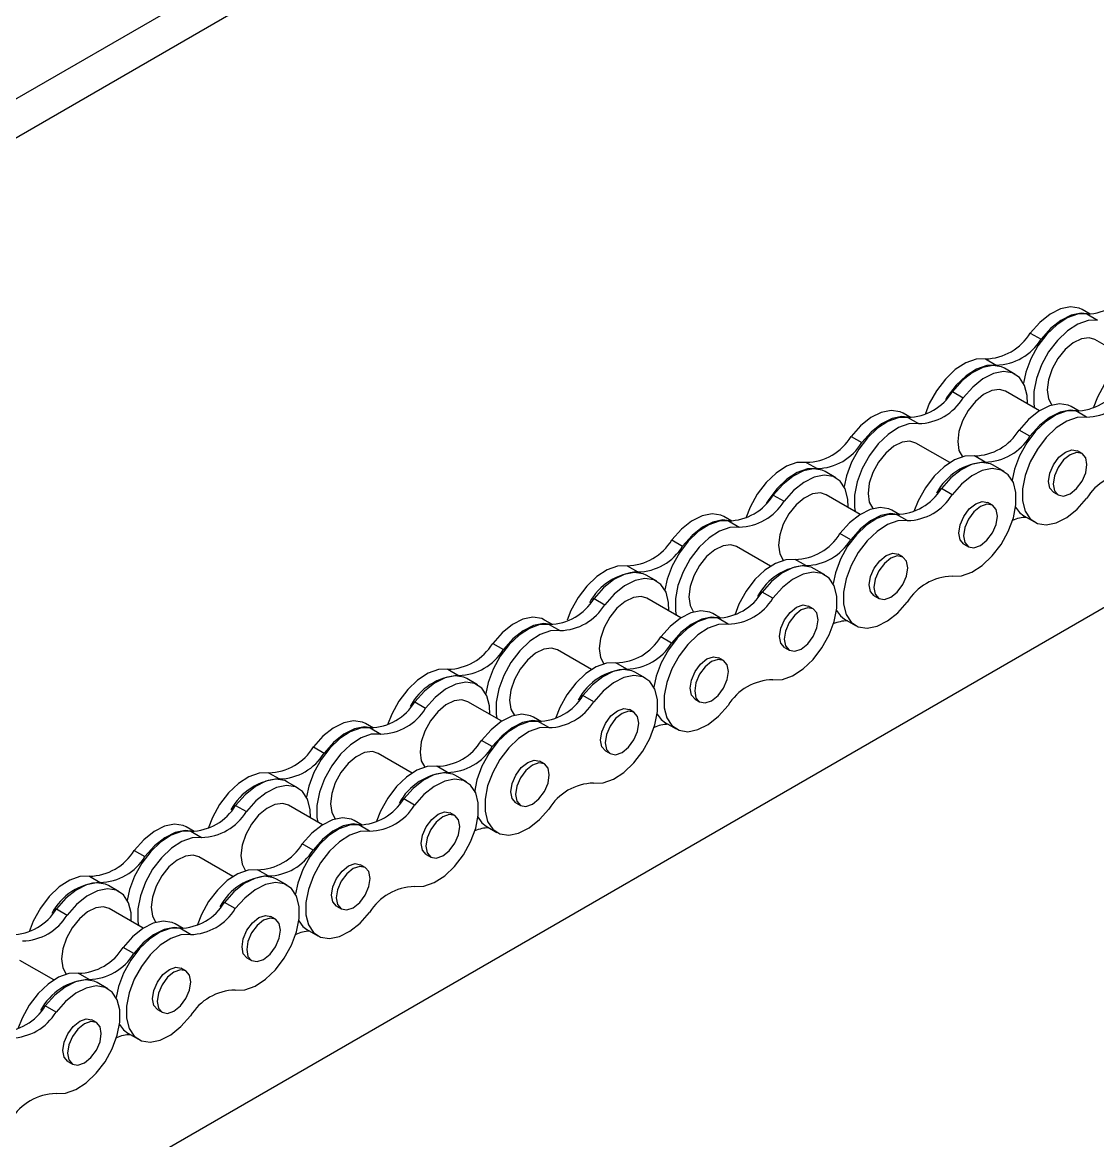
# Model space of a CAD drawing. Header units: metres. Extents: x 0 to 21025, y 0 to 14850.
# Drawn here: x 13546.5 to 13654.2, y 5556.1 to 5668.2 of the extents above; entities that cross this region are included whole.
import ezdxf

# ---------------------------------------------------------------- set-up
doc = ezdxf.new("R2010")
doc.units = ezdxf.units.M
doc.header["$LTSCALE"] = 25
doc.layers.add('SL4', color=4, linetype='Continuous')

msp = doc.modelspace()

# ---------------------------------------------------------------- linework, layer by layer
at = {"layer": 'SL4'}
for p, q in [((12991.626, 5340.606), (13928.525, 5881.466)), ((12991.626, 5336.717), (13928.525, 5877.577)), ((13090.289, 5283.649), (14027.187, 5824.509)), ((13653.488, 5638.95), (13652.688, 5639.412)), ((13653.156, 5638.978), (13654.231, 5638.358)), ((13647.484, 5637.069), (13648.558, 5636.448)), ((13657.372, 5634.445), (13653.965, 5636.412)), ((13642.993, 5634.477), (13644.068, 5633.856)), ((13645.965, 5632.925), (13644.89, 5633.545)), ((13639.686, 5631.202), (13640.76, 5630.582)), ((13648.392, 5629.261), (13644.985, 5631.227)), ((13635.527, 5628.582), (13634.728, 5629.044)), ((13652.372, 5629.226), (13651.573, 5629.688)), ((13653.115, 5628.634), (13652.04, 5629.254)), ((13635.195, 5628.61), (13636.27, 5627.99)), ((13629.523, 5626.701), (13630.598, 5626.08)), ((13647.443, 5626.724), (13646.368, 5627.345)), ((13639.412, 5624.076), (13636.005, 5626.043)), ((13642.952, 5624.132), (13641.878, 5624.753)), ((13652.665, 5624.991), (13652.199, 5625.26)), ((13625.033, 5624.108), (13626.108, 5623.488)), ((13644.849, 5623.201), (13643.775, 5623.821)), ((13628.005, 5622.556), (13626.93, 5623.177)), ((13639.645, 5620.857), (13638.57, 5621.478)), ((13649.801, 5621.105), (13650.267, 5620.836)), ((13621.725, 5620.834), (13622.8, 5620.213)), ((13630.432, 5618.892), (13627.025, 5620.859)), ((13643.685, 5619.807), (13643.219, 5620.076)), ((13634.412, 5618.858), (13633.612, 5619.319)), ((13635.154, 5618.265), (13634.08, 5618.886)), ((13646.835, 5618.751), (13647.91, 5618.131)), ((13617.567, 5618.214), (13616.767, 5618.675)), ((13617.235, 5618.242), (13618.31, 5617.621)), ((13629.482, 5616.356), (13628.407, 5616.976)), ((13611.563, 5616.332), (13612.637, 5615.712)), ((13621.451, 5613.708), (13618.044, 5615.675)), ((13640.821, 5615.921), (13641.287, 5615.652)), ((13624.992, 5613.764), (13623.917, 5614.384)), ((13634.705, 5614.623), (13634.239, 5614.891)), ((13607.072, 5613.74), (13608.147, 5613.12)), ((13626.889, 5612.832), (13625.814, 5613.453)), ((13610.044, 5612.188), (13608.969, 5612.809)), ((13621.684, 5610.489), (13620.609, 5611.11)), ((13603.765, 5610.465), (13604.839, 5609.845)), ((13612.471, 5608.524), (13609.064, 5610.491)), ((13631.841, 5610.737), (13632.306, 5610.468)), ((13616.451, 5608.489), (13615.652, 5608.951)), ((13625.724, 5609.438), (13625.259, 5609.707)), ((13599.606, 5607.845), (13598.807, 5608.307)), ((13599.274, 5607.873), (13600.349, 5607.253)), ((13617.194, 5607.897), (13616.119, 5608.517)), ((13628.875, 5608.383), (13629.95, 5607.762)), ((13611.522, 5605.987), (13610.447, 5606.608)), ((13593.602, 5605.964), (13594.677, 5605.343)), ((13603.491, 5603.34), (13600.084, 5605.306)), ((13622.86, 5605.553), (13623.326, 5605.284)), ((13616.744, 5604.254), (13616.278, 5604.523)), ((13589.112, 5603.372), (13590.187, 5602.751)), ((13607.031, 5603.395), (13605.957, 5604.016)), ((13608.928, 5602.464), (13607.854, 5603.084)), ((13592.084, 5601.82), (13591.009, 5602.44)), ((13585.804, 5600.097), (13586.879, 5599.477)), ((13594.511, 5598.156), (13591.104, 5600.122)), ((13603.724, 5600.121), (13602.649, 5600.741)), ((13613.88, 5600.369), (13614.346, 5600.1)), ((13598.491, 5598.121), (13597.691, 5598.583)), ((13607.764, 5599.07), (13607.298, 5599.339)), ((13581.646, 5597.477), (13580.846, 5597.939)), ((13581.314, 5597.505), (13582.389, 5596.885)), ((13599.233, 5597.529), (13598.159, 5598.149)), ((13610.914, 5598.015), (13611.989, 5597.394)), ((13575.642, 5595.595), (13576.716, 5594.975)), ((13593.561, 5595.619), (13592.486, 5596.24)), ((13585.53, 5592.971), (13582.123, 5594.938)), ((13598.784, 5593.886), (13598.318, 5594.155)), ((13604.9, 5595.184), (13605.366, 5594.916)), ((13571.151, 5593.003), (13572.226, 5592.383)), ((13589.071, 5593.027), (13587.996, 5593.647)), ((13574.123, 5591.451), (13573.048, 5592.072)), ((13590.968, 5592.096), (13589.893, 5592.716)), ((13567.844, 5589.729), (13568.918, 5589.108)), ((13576.55, 5587.787), (13573.143, 5589.754)), ((13585.763, 5589.752), (13584.688, 5590.373)), ((13595.92, 5590), (13596.385, 5589.731)), ((13589.803, 5588.702), (13589.338, 5588.97)), ((13563.685, 5587.109), (13562.886, 5587.57)), ((13580.53, 5587.753), (13579.731, 5588.214)), ((13581.273, 5587.16), (13580.198, 5587.781)), ((13592.954, 5587.646), (13594.029, 5587.026)), ((13563.353, 5587.137), (13564.428, 5586.516)), ((13557.681, 5585.227), (13558.756, 5584.607)), ((13575.601, 5585.251), (13574.526, 5585.871)), ((13567.57, 5582.603), (13564.163, 5584.57)), ((13586.939, 5584.816), (13587.405, 5584.547)), ((13571.11, 5582.659), (13570.036, 5583.279)), ((13580.823, 5583.517), (13580.357, 5583.786)), ((13553.191, 5582.635), (13554.266, 5582.014)), ((13573.007, 5581.727), (13571.933, 5582.348)), ((13556.163, 5581.083), (13555.088, 5581.703)), ((13567.803, 5579.384), (13566.728, 5580.004)), ((13577.959, 5579.632), (13578.425, 5579.363)), ((13549.883, 5579.36), (13550.958, 5578.74)), ((13558.59, 5577.419), (13555.183, 5579.386)), ((13571.843, 5578.333), (13571.377, 5578.602)), ((13562.57, 5577.384), (13561.77, 5577.846)), ((13563.312, 5576.792), (13562.238, 5577.412)), ((13574.993, 5577.278), (13576.068, 5576.657)), ((13557.64, 5574.882), (13556.565, 5575.503)), ((13549.609, 5572.235), (13546.202, 5574.201)), ((13568.979, 5574.448), (13569.445, 5574.179)), ((13553.15, 5572.29), (13552.075, 5572.911)), ((13562.863, 5573.149), (13562.397, 5573.418)), ((13555.047, 5571.359), (13553.972, 5571.979)), ((13549.842, 5569.016), (13548.767, 5569.636)), ((13559.999, 5569.263), (13560.464, 5568.995)), ((13553.882, 5567.965), (13553.417, 5568.234)), ((13557.033, 5566.909), (13558.108, 5566.289)), ((13551.018, 5564.079), (13551.484, 5563.81))]:
    msp.add_line(p, q, dxfattribs=at)
at = {"layer": 'SL4', "flags": 128}
for points in [[(13653.156, 5638.978), (13652.206, 5638.947), (13651.176, 5638.58), (13650.128, 5637.899), (13649.13, 5636.949), (13648.243, 5635.788), (13647.525, 5634.49), (13647.019, 5633.136), (13646.787, 5632.054)], [(13652.688, 5639.412), (13652.396, 5639.55), (13651.51, 5639.688), (13650.511, 5639.486), (13649.464, 5638.956), (13648.433, 5638.134), (13647.484, 5637.069)], [(13653.406, 5638.953), (13652.585, 5639.067), (13651.586, 5638.865), (13650.539, 5638.336), (13649.508, 5637.513), (13648.558, 5636.448)], [(13654.231, 5638.358), (13653.281, 5638.327), (13652.25, 5637.959), (13651.203, 5637.279), (13650.204, 5636.328), (13649.318, 5635.167), (13648.599, 5633.869), (13648.094, 5632.515), (13647.833, 5631.191), (13647.833, 5629.979), (13647.907, 5629.541)], [(13653.965, 5636.412), (13653.386, 5636.591), (13652.609, 5636.494), (13651.776, 5636.086), (13650.963, 5635.401), (13650.24, 5634.502), (13649.672, 5633.468), (13649.31, 5632.39), (13649.186, 5631.366)], [(13642.993, 5634.477), (13642.044, 5634.445), (13641.013, 5634.078), (13639.965, 5633.398), (13638.967, 5632.447), (13638.081, 5631.286), (13637.362, 5629.988), (13636.936, 5628.896)], [(13659.838, 5635.121), (13658.889, 5635.089), (13657.858, 5634.722), (13656.81, 5634.042), (13655.812, 5633.091), (13654.925, 5631.93), (13654.207, 5630.632), (13653.78, 5629.54)], [(13644.068, 5633.856), (13643.119, 5633.825), (13642.088, 5633.457), (13641.04, 5632.777), (13640.042, 5631.827), (13639.156, 5630.666), (13638.968, 5630.367)], [(13644.89, 5633.545), (13644.598, 5633.684), (13643.712, 5633.821), (13642.713, 5633.619), (13641.666, 5633.09), (13640.635, 5632.267), (13639.686, 5631.202)], [(13647.186, 5629.957), (13647.158, 5630.801), (13646.897, 5631.825), (13646.392, 5632.595), (13645.673, 5633.063), (13644.787, 5633.201), (13643.788, 5632.998), (13642.741, 5632.469), (13641.71, 5631.646), (13640.76, 5630.582)], [(13644.985, 5631.227), (13644.405, 5631.406), (13643.629, 5631.31), (13642.796, 5630.902), (13641.982, 5630.217), (13641.26, 5629.318), (13640.692, 5628.284), (13640.33, 5627.206), (13640.205, 5626.181)], [(13649.186, 5631.366), (13649.31, 5630.484), (13649.655, 5629.844)], [(13651.573, 5629.688), (13651.28, 5629.826), (13650.394, 5629.964), (13649.396, 5629.761), (13648.348, 5629.232), (13647.317, 5628.409), (13646.368, 5627.345)], [(13634.728, 5629.044), (13634.436, 5629.182), (13633.549, 5629.319), (13632.551, 5629.117), (13631.503, 5628.588), (13630.472, 5627.765), (13629.523, 5626.701)], [(13652.04, 5629.254), (13651.091, 5629.223), (13650.06, 5628.855), (13649.012, 5628.175), (13648.014, 5627.225), (13647.128, 5626.064), (13646.409, 5624.765), (13645.903, 5623.411), (13645.671, 5622.329)], [(13652.29, 5629.229), (13651.469, 5629.343), (13650.47, 5629.141), (13649.423, 5628.612), (13648.392, 5627.789), (13647.443, 5626.724)], [(13635.195, 5628.61), (13634.246, 5628.579), (13633.215, 5628.211), (13632.168, 5627.531), (13631.169, 5626.58), (13630.283, 5625.42), (13629.564, 5624.121), (13629.058, 5622.767), (13628.827, 5621.685)], [(13636.27, 5627.99), (13635.321, 5627.958), (13634.29, 5627.591), (13633.242, 5626.91), (13632.244, 5625.96), (13631.358, 5624.799), (13630.639, 5623.501), (13630.133, 5622.147), (13629.872, 5620.822), (13629.872, 5619.61), (13629.946, 5619.173)], [(13635.445, 5628.585), (13634.624, 5628.699), (13633.626, 5628.497), (13632.578, 5627.968), (13631.547, 5627.145), (13630.598, 5626.08)], [(13653.115, 5628.634), (13652.165, 5628.602), (13651.135, 5628.235), (13650.087, 5627.555), (13649.089, 5626.604), (13648.202, 5625.443), (13647.484, 5624.145), (13646.978, 5622.791), (13646.717, 5621.466), (13646.717, 5620.254), (13646.978, 5619.231), (13647.484, 5618.461), (13648.202, 5617.993), (13649.089, 5617.855), (13650.087, 5618.057), (13651.135, 5618.586), (13652.165, 5619.409), (13653.115, 5620.474)], [(13636.005, 5626.043), (13635.425, 5626.222), (13634.648, 5626.126), (13633.816, 5625.717), (13633.002, 5625.033), (13632.279, 5624.134), (13631.712, 5623.1), (13631.349, 5622.022), (13631.225, 5620.997)], [(13640.205, 5626.181), (13640.33, 5625.3), (13640.675, 5624.66)], [(13641.878, 5624.753), (13640.928, 5624.721), (13639.897, 5624.354), (13638.85, 5623.673), (13637.851, 5622.723), (13636.965, 5621.562), (13636.246, 5620.264), (13635.82, 5619.172)], [(13649.304, 5622.203), (13649.433, 5623.027), (13649.801, 5623.875), (13650.351, 5624.617), (13651, 5625.141), (13651.649, 5625.367), (13652.199, 5625.26)], [(13649.77, 5621.935), (13649.899, 5621.26), (13650.267, 5620.837), (13650.817, 5620.73), (13651.466, 5620.955), (13652.115, 5621.479), (13652.665, 5622.221), (13653.033, 5623.069), (13653.162, 5623.893), (13653.033, 5624.568), (13652.665, 5624.991), (13652.115, 5625.098), (13651.466, 5624.872), (13650.817, 5624.348), (13650.267, 5623.606), (13649.899, 5622.759), (13649.77, 5621.935)], [(13625.033, 5624.108), (13624.083, 5624.077), (13623.053, 5623.71), (13622.005, 5623.029), (13621.007, 5622.079), (13620.12, 5620.918), (13619.402, 5619.62), (13618.975, 5618.528)], [(13626.108, 5623.488), (13625.158, 5623.457), (13624.127, 5623.089), (13623.08, 5622.409), (13622.081, 5621.458), (13621.195, 5620.297), (13621.008, 5619.999)], [(13626.93, 5623.177), (13626.638, 5623.315), (13625.751, 5623.453), (13624.753, 5623.251), (13623.705, 5622.721), (13622.674, 5621.899), (13621.725, 5620.834)], [(13643.775, 5623.821), (13643.482, 5623.959), (13642.596, 5624.097), (13641.598, 5623.895), (13640.55, 5623.366), (13639.519, 5622.543), (13638.57, 5621.478)], [(13639.645, 5612.698), (13640.594, 5612.729), (13641.625, 5613.097), (13642.672, 5613.777), (13643.671, 5614.727), (13644.557, 5615.888), (13645.276, 5617.186), (13645.782, 5618.54), (13646.043, 5619.865), (13646.043, 5621.077), (13645.782, 5622.1), (13645.276, 5622.87), (13644.557, 5623.339), (13643.671, 5623.476), (13642.672, 5623.274), (13641.625, 5622.745), (13640.594, 5621.922), (13639.645, 5620.857)], [(13629.225, 5619.589), (13629.198, 5620.433), (13628.937, 5621.456), (13628.431, 5622.226), (13627.712, 5622.695), (13626.826, 5622.832), (13625.828, 5622.63), (13624.78, 5622.101), (13623.749, 5621.278), (13622.8, 5620.213)], [(13649.801, 5621.105), (13649.801, 5621.105), (13649.433, 5621.528), (13649.304, 5622.203)], [(13627.025, 5620.859), (13626.445, 5621.038), (13625.668, 5620.942), (13624.836, 5620.533), (13624.022, 5619.849), (13623.299, 5618.95), (13622.731, 5617.915), (13622.369, 5616.838), (13622.245, 5615.813)], [(13631.225, 5620.997), (13631.349, 5620.116), (13631.695, 5619.476)], [(13640.324, 5617.019), (13640.453, 5617.843), (13640.821, 5618.691), (13641.371, 5619.433), (13642.02, 5619.957), (13642.669, 5620.182), (13643.219, 5620.076)], [(13640.79, 5616.75), (13640.919, 5616.075), (13641.286, 5615.652), (13641.837, 5615.545), (13642.486, 5615.771), (13643.135, 5616.295), (13643.685, 5617.037), (13644.053, 5617.885), (13644.182, 5618.709), (13644.053, 5619.384), (13643.685, 5619.807), (13643.135, 5619.914), (13642.486, 5619.688), (13641.837, 5619.164), (13641.286, 5618.422), (13640.919, 5617.574), (13640.79, 5616.75)], [(13616.767, 5618.675), (13616.475, 5618.814), (13615.589, 5618.951), (13614.59, 5618.749), (13613.543, 5618.22), (13612.512, 5617.397), (13611.563, 5616.332)], [(13634.08, 5618.886), (13633.13, 5618.854), (13632.099, 5618.487), (13631.052, 5617.807), (13630.053, 5616.856), (13629.167, 5615.695), (13628.448, 5614.397), (13627.943, 5613.043), (13627.711, 5611.961)], [(13633.612, 5619.319), (13633.32, 5619.458), (13632.433, 5619.595), (13631.435, 5619.393), (13630.388, 5618.864), (13629.357, 5618.041), (13628.407, 5616.976)], [(13634.33, 5618.861), (13633.508, 5618.975), (13632.51, 5618.773), (13631.462, 5618.243), (13630.431, 5617.421), (13629.482, 5616.356)], [(13646.013, 5619.623), (13646.409, 5619.082), (13646.835, 5618.751)], [(13617.235, 5618.242), (13616.285, 5618.21), (13615.255, 5617.843), (13614.207, 5617.162), (13613.209, 5616.212), (13612.322, 5615.051), (13611.604, 5613.753), (13611.098, 5612.399), (13610.866, 5611.317)], [(13618.31, 5617.621), (13617.36, 5617.59), (13616.329, 5617.222), (13615.282, 5616.542), (13614.283, 5615.592), (13613.397, 5614.431), (13612.678, 5613.132), (13612.173, 5611.778), (13611.912, 5610.454), (13611.912, 5609.242), (13611.986, 5608.804)], [(13617.485, 5618.216), (13616.664, 5618.331), (13615.665, 5618.128), (13614.618, 5617.599), (13613.587, 5616.776), (13612.637, 5615.712)], [(13635.154, 5618.265), (13634.205, 5618.234), (13633.174, 5617.866), (13632.127, 5617.186), (13631.128, 5616.236), (13630.242, 5615.075), (13629.523, 5613.777), (13629.017, 5612.423), (13628.756, 5611.098), (13628.756, 5609.886), (13629.017, 5608.863), (13629.523, 5608.093), (13630.242, 5607.624), (13631.128, 5607.487), (13632.127, 5607.689), (13633.174, 5608.218), (13634.205, 5609.041), (13635.154, 5610.106)], [(13640.821, 5615.921), (13640.821, 5615.921), (13640.453, 5616.344), (13640.324, 5617.019)], [(13618.044, 5615.675), (13617.465, 5615.854), (13616.688, 5615.757), (13615.855, 5615.349), (13615.042, 5614.665), (13614.319, 5613.765), (13613.751, 5612.731), (13613.389, 5611.654), (13613.265, 5610.629)], [(13622.245, 5615.813), (13622.369, 5614.932), (13622.714, 5614.292)], [(13623.917, 5614.384), (13622.968, 5614.353), (13621.937, 5613.985), (13620.889, 5613.305), (13619.891, 5612.354), (13619.004, 5611.194), (13618.286, 5609.895), (13617.86, 5608.803)], [(13631.344, 5611.835), (13631.473, 5612.659), (13631.841, 5613.507), (13632.391, 5614.249), (13633.04, 5614.773), (13633.689, 5614.998), (13634.239, 5614.891)], [(13631.809, 5611.566), (13631.939, 5610.891), (13632.306, 5610.468), (13632.856, 5610.361), (13633.505, 5610.587), (13634.154, 5611.111), (13634.705, 5611.853), (13635.072, 5612.7), (13635.201, 5613.524), (13635.072, 5614.199), (13634.705, 5614.622), (13634.154, 5614.729), (13633.505, 5614.504), (13632.856, 5613.98), (13632.306, 5613.238), (13631.939, 5612.39), (13631.809, 5611.566)], [(13607.072, 5613.74), (13606.123, 5613.709), (13605.092, 5613.341), (13604.044, 5612.661), (13603.046, 5611.71), (13602.16, 5610.55), (13601.441, 5609.251), (13601.055, 5608.281)], [(13625.814, 5613.453), (13625.522, 5613.591), (13624.635, 5613.728), (13623.637, 5613.526), (13622.59, 5612.997), (13621.559, 5612.174), (13620.609, 5611.11)], [(13608.969, 5612.809), (13608.677, 5612.947), (13607.791, 5613.084), (13606.792, 5612.882), (13605.745, 5612.353), (13604.714, 5611.53), (13603.765, 5610.465)], [(13611.265, 5609.22), (13611.237, 5610.065), (13610.976, 5611.088), (13610.471, 5611.858), (13609.752, 5612.326), (13608.866, 5612.464), (13607.867, 5612.262), (13606.82, 5611.733), (13605.789, 5610.91), (13604.839, 5609.845)], [(13621.684, 5602.329), (13622.633, 5602.361), (13623.664, 5602.728), (13624.712, 5603.409), (13625.71, 5604.359), (13626.597, 5605.52), (13627.315, 5606.818), (13627.821, 5608.172), (13628.082, 5609.497), (13628.082, 5610.709), (13627.821, 5611.732), (13627.315, 5612.502), (13626.597, 5612.971), (13625.71, 5613.108), (13624.712, 5612.906), (13623.664, 5612.377), (13622.633, 5611.554), (13621.684, 5610.489)], [(13631.841, 5610.737), (13631.841, 5610.737), (13631.473, 5611.16), (13631.344, 5611.835)], [(13609.064, 5610.491), (13608.484, 5610.67), (13607.708, 5610.573), (13606.875, 5610.165), (13606.061, 5609.481), (13605.339, 5608.581), (13604.771, 5607.547), (13604.409, 5606.47), (13604.284, 5605.445)], [(13613.265, 5610.629), (13613.389, 5609.748), (13613.734, 5609.107)], [(13622.364, 5606.651), (13622.493, 5607.475), (13622.86, 5608.322), (13623.411, 5609.065), (13624.06, 5609.588), (13624.709, 5609.814), (13625.259, 5609.707)], [(13615.652, 5608.951), (13615.359, 5609.089), (13614.473, 5609.227), (13613.475, 5609.025), (13612.427, 5608.495), (13611.396, 5607.673), (13610.447, 5606.608)], [(13622.829, 5606.382), (13622.958, 5605.707), (13623.326, 5605.284), (13623.876, 5605.177), (13624.525, 5605.403), (13625.174, 5605.926), (13625.724, 5606.669), (13626.092, 5607.516), (13626.221, 5608.34), (13626.092, 5609.015), (13625.724, 5609.438), (13625.174, 5609.545), (13624.525, 5609.32), (13623.876, 5608.796), (13623.326, 5608.054), (13622.958, 5607.206), (13622.829, 5606.382)], [(13628.053, 5609.254), (13628.448, 5608.713), (13628.875, 5608.383)], [(13599.274, 5607.873), (13598.325, 5607.842), (13597.294, 5607.474), (13596.247, 5606.794), (13595.248, 5605.844), (13594.362, 5604.683), (13593.643, 5603.385), (13593.137, 5602.031), (13592.906, 5600.949)], [(13598.807, 5608.307), (13598.515, 5608.445), (13597.628, 5608.583), (13596.63, 5608.38), (13595.582, 5607.851), (13594.551, 5607.029), (13593.602, 5605.964)], [(13599.524, 5607.848), (13598.703, 5607.962), (13597.705, 5607.76), (13596.657, 5607.231), (13595.626, 5606.408), (13594.677, 5605.343)], [(13616.119, 5608.517), (13615.17, 5608.486), (13614.139, 5608.119), (13613.091, 5607.438), (13612.093, 5606.488), (13611.207, 5605.327), (13610.488, 5604.029), (13609.982, 5602.675), (13609.75, 5601.593)], [(13617.194, 5607.897), (13616.244, 5607.866), (13615.214, 5607.498), (13614.166, 5606.818), (13613.168, 5605.867), (13612.281, 5604.706), (13611.563, 5603.408), (13611.057, 5602.054), (13610.796, 5600.73), (13610.796, 5599.518), (13611.057, 5598.494), (13611.563, 5597.724), (13612.281, 5597.256), (13613.168, 5597.118), (13614.166, 5597.32), (13615.214, 5597.85), (13616.244, 5598.672), (13617.194, 5599.737)], [(13616.369, 5608.492), (13615.548, 5608.606), (13614.549, 5608.404), (13613.502, 5607.875), (13612.471, 5607.052), (13611.522, 5605.987)], [(13600.349, 5607.253), (13599.4, 5607.221), (13598.369, 5606.854), (13597.321, 5606.174), (13596.323, 5605.223), (13595.437, 5604.062), (13594.718, 5602.764), (13594.212, 5601.41), (13593.951, 5600.085), (13593.951, 5598.873), (13594.025, 5598.436)], [(13622.86, 5605.553), (13622.86, 5605.553), (13622.493, 5605.976), (13622.364, 5606.651)], [(13600.084, 5605.306), (13599.504, 5605.485), (13598.727, 5605.389), (13597.895, 5604.981), (13597.081, 5604.296), (13596.358, 5603.397), (13595.791, 5602.363), (13595.428, 5601.285), (13595.304, 5600.26)], [(13604.284, 5605.445), (13604.409, 5604.563), (13604.754, 5603.923)], [(13613.383, 5601.467), (13613.512, 5602.291), (13613.88, 5603.138), (13614.43, 5603.88), (13615.079, 5604.404), (13615.728, 5604.63), (13616.278, 5604.523)], [(13613.849, 5601.198), (13613.978, 5600.523), (13614.346, 5600.1), (13614.896, 5599.993), (13615.545, 5600.218), (13616.194, 5600.742), (13616.744, 5601.484), (13617.112, 5602.332), (13617.241, 5603.156), (13617.112, 5603.831), (13616.744, 5604.254), (13616.194, 5604.361), (13615.545, 5604.135), (13614.896, 5603.612), (13614.346, 5602.869), (13613.978, 5602.022), (13613.849, 5601.198)], [(13589.112, 5603.372), (13588.162, 5603.34), (13587.132, 5602.973), (13586.084, 5602.292), (13585.086, 5601.342), (13584.199, 5600.181), (13583.481, 5598.883), (13583.054, 5597.791)], [(13605.957, 5604.016), (13605.007, 5603.984), (13603.976, 5603.617), (13602.929, 5602.937), (13601.93, 5601.986), (13601.044, 5600.825), (13600.325, 5599.527), (13599.899, 5598.435)], [(13607.854, 5603.084), (13607.561, 5603.223), (13606.675, 5603.36), (13605.677, 5603.158), (13604.629, 5602.629), (13603.598, 5601.806), (13602.649, 5600.741)], [(13591.009, 5602.44), (13590.717, 5602.578), (13589.83, 5602.716), (13588.832, 5602.514), (13587.784, 5601.985), (13586.753, 5601.162), (13585.804, 5600.097)], [(13593.304, 5598.852), (13593.277, 5599.696), (13593.016, 5600.719), (13592.51, 5601.49), (13591.791, 5601.958), (13590.905, 5602.095), (13589.907, 5601.893), (13588.859, 5601.364), (13587.828, 5600.541), (13586.879, 5599.477)], [(13603.724, 5591.961), (13604.673, 5591.992), (13605.704, 5592.36), (13606.751, 5593.04), (13607.75, 5593.991), (13608.636, 5595.151), (13609.355, 5596.45), (13609.861, 5597.804), (13610.122, 5599.128), (13610.122, 5600.34), (13609.861, 5601.364), (13609.355, 5602.134), (13608.636, 5602.602), (13607.75, 5602.74), (13606.751, 5602.537), (13605.704, 5602.008), (13604.673, 5601.186), (13603.724, 5600.121)], [(13613.88, 5600.369), (13613.88, 5600.369), (13613.512, 5600.792), (13613.383, 5601.467)], [(13591.104, 5600.122), (13590.524, 5600.301), (13589.747, 5600.205), (13588.915, 5599.796), (13588.101, 5599.112), (13587.378, 5598.213), (13586.81, 5597.179), (13586.448, 5596.101), (13586.324, 5595.076)], [(13595.304, 5600.26), (13595.428, 5599.379), (13595.774, 5598.739)], [(13597.691, 5598.583), (13597.399, 5598.721), (13596.512, 5598.858), (13595.514, 5598.656), (13594.467, 5598.127), (13593.436, 5597.304), (13592.486, 5596.24)], [(13604.403, 5596.282), (13604.532, 5597.106), (13604.9, 5597.954), (13605.45, 5598.696), (13606.099, 5599.22), (13606.748, 5599.446), (13607.298, 5599.339)], [(13604.869, 5596.014), (13604.998, 5595.339), (13605.365, 5594.916), (13605.916, 5594.809), (13606.565, 5595.034), (13607.214, 5595.558), (13607.764, 5596.3), (13608.132, 5597.148), (13608.261, 5597.972), (13608.132, 5598.647), (13607.764, 5599.07), (13607.214, 5599.177), (13606.565, 5598.951), (13605.916, 5598.427), (13605.365, 5597.685), (13604.998, 5596.838), (13604.869, 5596.014)], [(13610.092, 5598.886), (13610.488, 5598.345), (13610.914, 5598.015)], [(13581.314, 5597.505), (13580.364, 5597.474), (13579.334, 5597.106), (13578.286, 5596.426), (13577.288, 5595.475), (13576.401, 5594.314), (13575.683, 5593.016), (13575.177, 5591.662), (13574.945, 5590.58)], [(13580.846, 5597.939), (13580.554, 5598.077), (13579.668, 5598.214), (13578.669, 5598.012), (13577.622, 5597.483), (13576.591, 5596.66), (13575.642, 5595.595)], [(13581.564, 5597.48), (13580.743, 5597.594), (13579.744, 5597.392), (13578.697, 5596.863), (13577.666, 5596.04), (13576.716, 5594.975)], [(13598.159, 5598.149), (13597.209, 5598.118), (13596.178, 5597.75), (13595.131, 5597.07), (13594.132, 5596.119), (13593.246, 5594.959), (13592.527, 5593.66), (13592.022, 5592.306), (13591.767, 5591.045)], [(13599.233, 5597.529), (13598.284, 5597.497), (13597.253, 5597.13), (13596.206, 5596.449), (13595.207, 5595.499), (13594.321, 5594.338), (13593.602, 5593.04), (13593.096, 5591.686), (13592.835, 5590.361), (13592.835, 5589.149), (13593.096, 5588.126), (13593.602, 5587.356), (13594.321, 5586.887), (13595.207, 5586.75), (13596.206, 5586.952), (13597.253, 5587.481), (13598.284, 5588.304), (13599.233, 5589.369)], [(13598.409, 5598.124), (13597.587, 5598.238), (13596.589, 5598.036), (13595.541, 5597.507), (13594.51, 5596.684), (13593.561, 5595.619)], [(13582.389, 5596.885), (13581.439, 5596.853), (13580.408, 5596.486), (13579.361, 5595.805), (13578.362, 5594.855), (13577.476, 5593.694), (13576.757, 5592.396), (13576.252, 5591.042), (13575.991, 5589.717), (13575.991, 5588.505), (13576.065, 5588.067)], [(13604.9, 5595.184), (13604.9, 5595.184), (13604.532, 5595.608), (13604.403, 5596.282)], [(13582.123, 5594.938), (13581.544, 5595.117), (13580.767, 5595.021), (13579.934, 5594.612), (13579.121, 5593.928), (13578.398, 5593.029), (13577.83, 5591.994), (13577.468, 5590.917), (13577.344, 5589.892)], [(13586.324, 5595.076), (13586.448, 5594.195), (13586.793, 5593.555)], [(13595.423, 5591.098), (13595.552, 5591.922), (13595.92, 5592.77), (13596.47, 5593.512), (13597.119, 5594.036), (13597.768, 5594.261), (13598.318, 5594.155)], [(13571.151, 5593.003), (13570.202, 5592.972), (13569.171, 5592.604), (13568.123, 5591.924), (13567.125, 5590.974), (13566.239, 5589.813), (13565.52, 5588.515), (13565.094, 5587.423)], [(13587.996, 5593.647), (13587.047, 5593.616), (13586.016, 5593.249), (13584.968, 5592.568), (13583.97, 5591.618), (13583.083, 5590.457), (13582.365, 5589.159), (13581.938, 5588.067)], [(13589.893, 5592.716), (13589.601, 5592.854), (13588.714, 5592.992), (13587.716, 5592.79), (13586.669, 5592.26), (13585.638, 5591.438), (13584.688, 5590.373)], [(13595.888, 5590.829), (13596.018, 5590.155), (13596.385, 5589.731), (13596.935, 5589.625), (13597.584, 5589.85), (13598.233, 5590.374), (13598.784, 5591.116), (13599.151, 5591.964), (13599.28, 5592.788), (13599.151, 5593.463), (13598.784, 5593.886), (13598.233, 5593.993), (13597.584, 5593.767), (13596.935, 5593.243), (13596.385, 5592.501), (13596.018, 5591.653), (13595.888, 5590.829)], [(13573.048, 5592.072), (13572.756, 5592.21), (13571.87, 5592.348), (13570.871, 5592.145), (13569.824, 5591.616), (13568.793, 5590.793), (13567.844, 5589.729)], [(13585.763, 5581.593), (13586.712, 5581.624), (13587.743, 5581.991), (13588.791, 5582.672), (13589.789, 5583.622), (13590.676, 5584.783), (13591.394, 5586.081), (13591.9, 5587.435), (13592.161, 5588.76), (13592.161, 5589.972), (13591.9, 5590.995), (13591.394, 5591.765), (13590.676, 5592.234), (13589.789, 5592.371), (13588.791, 5592.169), (13587.743, 5591.64), (13586.712, 5590.817), (13585.763, 5589.752)], [(13575.344, 5588.484), (13575.316, 5589.328), (13575.055, 5590.351), (13574.55, 5591.121), (13573.831, 5591.59), (13572.945, 5591.727), (13571.946, 5591.525), (13570.899, 5590.996), (13569.868, 5590.173), (13568.918, 5589.108)], [(13595.92, 5590), (13595.92, 5590), (13595.552, 5590.423), (13595.423, 5591.098)], [(13573.143, 5589.754), (13572.563, 5589.933), (13571.786, 5589.836), (13570.954, 5589.428), (13570.14, 5588.744), (13569.418, 5587.845), (13568.85, 5586.81), (13568.488, 5585.733), (13568.363, 5584.708)], [(13577.344, 5589.892), (13577.468, 5589.011), (13577.813, 5588.371)], [(13579.731, 5588.214), (13579.438, 5588.353), (13578.552, 5588.49), (13577.554, 5588.288), (13576.506, 5587.759), (13575.475, 5586.936), (13574.526, 5585.871)], [(13586.443, 5585.914), (13586.572, 5586.738), (13586.939, 5587.586), (13587.49, 5588.328), (13588.139, 5588.852), (13588.788, 5589.077), (13589.338, 5588.97)], [(13586.908, 5585.645), (13587.037, 5584.97), (13587.405, 5584.547), (13587.955, 5584.44), (13588.604, 5584.666), (13589.253, 5585.19), (13589.803, 5585.932), (13590.171, 5586.779), (13590.3, 5587.603), (13590.171, 5588.278), (13589.803, 5588.702), (13589.253, 5588.808), (13588.604, 5588.583), (13587.955, 5588.059), (13587.405, 5587.317), (13587.037, 5586.469), (13586.908, 5585.645)], [(13592.081, 5588.617), (13592.527, 5587.976), (13592.954, 5587.646)], [(13562.886, 5587.57), (13562.594, 5587.708), (13561.707, 5587.846), (13560.709, 5587.644), (13559.661, 5587.115), (13558.63, 5586.292), (13557.681, 5585.227)], [(13580.198, 5587.781), (13579.249, 5587.749), (13578.218, 5587.382), (13577.17, 5586.701), (13576.172, 5585.751), (13575.286, 5584.59), (13574.567, 5583.292), (13574.061, 5581.938), (13573.829, 5580.856)], [(13580.448, 5587.755), (13579.627, 5587.87), (13578.628, 5587.667), (13577.581, 5587.138), (13576.55, 5586.315), (13575.601, 5585.251)], [(13563.353, 5587.137), (13562.404, 5587.105), (13561.373, 5586.738), (13560.326, 5586.057), (13559.327, 5585.107), (13558.441, 5583.946), (13557.722, 5582.648), (13557.216, 5581.294), (13556.985, 5580.212)], [(13564.428, 5586.516), (13563.479, 5586.485), (13562.448, 5586.117), (13561.4, 5585.437), (13560.402, 5584.486), (13559.516, 5583.326), (13558.797, 5582.027), (13558.291, 5580.673), (13558.03, 5579.349), (13558.03, 5578.137), (13558.104, 5577.699)], [(13563.603, 5587.111), (13562.782, 5587.225), (13561.784, 5587.023), (13560.736, 5586.494), (13559.705, 5585.671), (13558.756, 5584.607)], [(13581.273, 5587.16), (13580.323, 5587.129), (13579.293, 5586.761), (13578.245, 5586.081), (13577.247, 5585.131), (13576.36, 5583.97), (13575.642, 5582.671), (13575.136, 5581.317), (13574.875, 5579.993), (13574.875, 5578.781), (13575.136, 5577.758), (13575.642, 5576.988), (13576.36, 5576.519), (13577.247, 5576.382), (13578.245, 5576.584), (13579.293, 5577.113), (13580.323, 5577.936), (13581.273, 5579)], [(13586.939, 5584.816), (13586.939, 5584.816), (13586.572, 5585.239), (13586.443, 5585.914)], [(13564.163, 5584.57), (13563.583, 5584.749), (13562.806, 5584.652), (13561.974, 5584.244), (13561.16, 5583.56), (13560.437, 5582.66), (13559.87, 5581.626), (13559.507, 5580.549), (13559.383, 5579.524)], [(13568.363, 5584.708), (13568.488, 5583.827), (13568.833, 5583.186)], [(13570.036, 5583.279), (13569.086, 5583.248), (13568.055, 5582.88), (13567.008, 5582.2), (13566.009, 5581.249), (13565.123, 5580.089), (13564.404, 5578.79), (13563.978, 5577.698)], [(13577.462, 5580.73), (13577.591, 5581.554), (13577.959, 5582.402), (13578.509, 5583.144), (13579.158, 5583.667), (13579.807, 5583.893), (13580.357, 5583.786)], [(13577.928, 5580.461), (13578.057, 5579.786), (13578.425, 5579.363), (13578.975, 5579.256), (13579.624, 5579.482), (13580.273, 5580.005), (13580.823, 5580.748), (13581.191, 5581.595), (13581.32, 5582.419), (13581.191, 5583.094), (13580.823, 5583.517), (13580.273, 5583.624), (13579.624, 5583.399), (13578.975, 5582.875), (13578.425, 5582.133), (13578.057, 5581.285), (13577.928, 5580.461)], [(13553.191, 5582.635), (13552.241, 5582.603), (13551.211, 5582.236), (13550.163, 5581.556), (13549.165, 5580.605), (13548.278, 5579.444), (13547.56, 5578.146), (13547.133, 5577.054)], [(13555.088, 5581.703), (13554.796, 5581.842), (13553.909, 5581.979), (13552.911, 5581.777), (13551.863, 5581.248), (13550.832, 5580.425), (13549.883, 5579.36)], [(13571.933, 5582.348), (13571.64, 5582.486), (13570.754, 5582.623), (13569.756, 5582.421), (13568.708, 5581.892), (13567.677, 5581.069), (13566.728, 5580.004)], [(13567.803, 5571.224), (13568.752, 5571.256), (13569.783, 5571.623), (13570.83, 5572.303), (13571.829, 5573.254), (13572.715, 5574.415), (13573.434, 5575.713), (13573.94, 5577.067), (13574.201, 5578.392), (13574.201, 5579.604), (13573.94, 5580.627), (13573.434, 5581.397), (13572.715, 5581.865), (13571.829, 5582.003), (13570.83, 5581.801), (13569.783, 5581.272), (13568.752, 5580.449), (13567.803, 5579.384)], [(13557.383, 5578.115), (13557.356, 5578.96), (13557.095, 5579.983), (13556.589, 5580.753), (13555.87, 5581.221), (13554.984, 5581.359), (13553.986, 5581.157), (13552.938, 5580.627), (13551.907, 5579.805), (13550.958, 5578.74)], [(13577.959, 5579.632), (13577.959, 5579.632), (13577.591, 5580.055), (13577.462, 5580.73)], [(13555.183, 5579.386), (13554.603, 5579.565), (13553.826, 5579.468), (13552.994, 5579.06), (13552.18, 5578.375), (13551.457, 5577.476), (13550.889, 5576.442), (13550.527, 5575.364), (13550.403, 5574.339)], [(13559.383, 5579.524), (13559.507, 5578.642), (13559.853, 5578.002)], [(13568.482, 5575.546), (13568.611, 5576.37), (13568.979, 5577.217), (13569.529, 5577.96), (13570.178, 5578.483), (13570.827, 5578.709), (13571.377, 5578.602)], [(13568.948, 5575.277), (13569.077, 5574.602), (13569.444, 5574.179), (13569.995, 5574.072), (13570.644, 5574.298), (13571.293, 5574.821), (13571.843, 5575.563), (13572.211, 5576.411), (13572.34, 5577.235), (13572.211, 5577.91), (13571.843, 5578.333), (13571.293, 5578.44), (13570.644, 5578.214), (13569.995, 5577.691), (13569.444, 5576.949), (13569.077, 5576.101), (13568.948, 5575.277)], [(13562.238, 5577.412), (13561.288, 5577.381), (13560.257, 5577.013), (13559.21, 5576.333), (13558.211, 5575.383), (13557.325, 5574.222), (13556.606, 5572.924), (13556.101, 5571.57), (13555.869, 5570.488)], [(13561.77, 5577.846), (13561.478, 5577.984), (13560.591, 5578.122), (13559.593, 5577.919), (13558.546, 5577.39), (13557.515, 5576.568), (13556.565, 5575.503)], [(13562.488, 5577.387), (13561.666, 5577.501), (13560.668, 5577.299), (13559.62, 5576.77), (13558.589, 5575.947), (13557.64, 5574.882)], [(13574.171, 5578.149), (13574.567, 5577.608), (13574.993, 5577.278)], [(13563.312, 5576.792), (13562.363, 5576.76), (13561.332, 5576.393), (13560.284, 5575.713), (13559.286, 5574.762), (13558.4, 5573.601), (13557.681, 5572.303), (13557.175, 5570.949), (13556.914, 5569.624), (13556.914, 5568.412), (13557.175, 5567.389), (13557.681, 5566.619), (13558.4, 5566.151), (13559.286, 5566.013), (13560.284, 5566.215), (13561.332, 5566.744), (13562.363, 5567.567), (13563.312, 5568.632)], [(13568.979, 5574.448), (13568.979, 5574.448), (13568.611, 5574.871), (13568.482, 5575.546)], [(13550.403, 5574.339), (13550.527, 5573.458), (13550.872, 5572.818)], [(13552.075, 5572.911), (13551.126, 5572.879), (13550.095, 5572.512), (13549.047, 5571.831), (13548.049, 5570.881), (13547.162, 5569.72), (13546.444, 5568.422), (13546.017, 5567.33)], [(13559.502, 5570.362), (13559.631, 5571.186), (13559.999, 5572.033), (13560.549, 5572.775), (13561.198, 5573.299), (13561.847, 5573.525), (13562.397, 5573.418)], [(13559.967, 5570.093), (13560.097, 5569.418), (13560.464, 5568.995), (13561.014, 5568.888), (13561.663, 5569.113), (13562.312, 5569.637), (13562.863, 5570.379), (13563.23, 5571.227), (13563.359, 5572.051), (13563.23, 5572.726), (13562.863, 5573.149), (13562.312, 5573.256), (13561.663, 5573.03), (13561.014, 5572.507), (13560.464, 5571.764), (13560.097, 5570.917), (13559.967, 5570.093)], [(13553.972, 5571.979), (13553.68, 5572.117), (13552.793, 5572.255), (13551.795, 5572.053), (13550.748, 5571.524), (13549.717, 5570.701), (13548.767, 5569.636)], [(13549.842, 5560.856), (13550.791, 5560.887), (13551.822, 5561.255), (13552.87, 5561.935), (13553.868, 5562.886), (13554.755, 5564.046), (13555.473, 5565.345), (13555.979, 5566.699), (13556.24, 5568.023), (13556.24, 5569.235), (13555.979, 5570.258), (13555.473, 5571.029), (13554.755, 5571.497), (13553.868, 5571.634), (13552.87, 5571.432), (13551.822, 5570.903), (13550.791, 5570.08), (13549.842, 5569.016)], [(13559.999, 5569.263), (13559.999, 5569.263), (13559.631, 5569.687), (13559.502, 5570.362)], [(13550.522, 5565.177), (13550.651, 5566.001), (13551.018, 5566.849), (13551.569, 5567.591), (13552.218, 5568.115), (13552.867, 5568.341), (13553.417, 5568.234)], [(13550.987, 5564.909), (13551.116, 5564.234), (13551.484, 5563.81), (13552.034, 5563.704), (13552.683, 5563.929), (13553.332, 5564.453), (13553.882, 5565.195), (13554.25, 5566.043), (13554.379, 5566.867), (13554.25, 5567.542), (13553.882, 5567.965), (13553.332, 5568.072), (13552.683, 5567.846), (13552.034, 5567.322), (13551.484, 5566.58), (13551.116, 5565.733), (13550.987, 5564.909)], [(13556.211, 5567.781), (13556.606, 5567.24), (13557.033, 5566.909)], [(13551.018, 5564.079), (13551.018, 5564.079), (13550.651, 5564.502), (13550.522, 5565.177)]]:
    msp.add_lwpolyline(points, dxfattribs=at)
at = {"layer": 'SL4'}
for centre, radius, start, end in [((13653.046, 5644.354), 5.376, 271.17027, 328.82435), ((13642.884, 5639.852), 5.376, 271.17027, 328.82435), ((13643.958, 5639.232), 5.376, 271.17027, 328.82435), ((13635.086, 5633.985), 5.376, 271.17027, 328.82435), ((13651.93, 5634.629), 5.376, 271.17027, 328.82435), ((13653.005, 5634.009), 5.376, 271.17027, 328.82435), ((13636.16, 5633.365), 5.376, 271.17027, 328.82435), ((13624.923, 5629.484), 5.376, 271.17027, 328.82435), ((13641.768, 5630.128), 5.376, 271.17027, 328.82435), ((13642.843, 5629.507), 5.376, 271.17027, 328.82435), ((13625.998, 5628.863), 5.376, 271.17027, 328.82435), ((13643.27, 5618.285), 5.855, 93.11014, 152.07323), ((13657.715, 5617.691), 5.376, 91.17027, 148.82435), ((13633.97, 5624.261), 5.376, 271.17027, 328.82435), ((13617.125, 5623.617), 5.376, 271.17027, 328.82435), ((13618.2, 5622.996), 5.376, 271.17027, 328.82435), ((13635.045, 5623.641), 5.376, 271.17027, 328.82435), ((13647.14, 5615.146), 3.446, 90.48436, 114.6516), ((13623.807, 5619.759), 5.376, 271.17027, 328.82435), ((13606.963, 5619.115), 5.376, 271.17027, 328.82435), ((13608.037, 5618.495), 5.376, 271.17027, 328.82435), ((13624.882, 5619.139), 5.376, 271.17027, 328.82435), ((13625.31, 5607.917), 5.855, 93.11014, 152.07323), ((13608.465, 5607.273), 5.855, 93.11014, 152.07323), ((13639.754, 5607.322), 5.376, 91.17027, 148.82435), ((13616.009, 5613.893), 5.376, 271.17027, 328.82435), ((13599.165, 5613.249), 5.376, 271.17027, 328.82435), ((13600.239, 5612.628), 5.376, 271.17027, 328.82435), ((13617.084, 5613.272), 5.376, 271.17027, 328.82435), ((13629.179, 5604.778), 3.446, 90.48433, 114.65099), ((13605.847, 5609.391), 5.376, 271.17027, 328.82435), ((13589.002, 5608.747), 5.376, 271.17027, 328.82435), ((13590.077, 5608.126), 5.376, 271.17027, 328.82435), ((13606.922, 5608.771), 5.376, 271.17027, 328.82435), ((13607.349, 5597.549), 5.855, 93.11014, 152.07323), ((13590.504, 5596.905), 5.855, 93.11014, 152.07323), ((13621.794, 5596.954), 5.376, 91.17027, 148.82435), ((13581.204, 5602.88), 5.376, 271.17027, 328.82435), ((13598.049, 5603.524), 5.376, 271.17027, 328.82435), ((13599.124, 5602.904), 5.376, 271.17027, 328.82435), ((13582.279, 5602.26), 5.376, 271.17027, 328.82435), ((13611.219, 5594.409), 3.446, 90.48436, 114.6516), ((13571.042, 5598.379), 5.376, 271.17027, 328.82435), ((13587.886, 5599.023), 5.376, 271.17027, 328.82435), ((13588.961, 5598.402), 5.376, 271.17027, 328.82435), ((13572.116, 5597.758), 5.376, 271.17027, 328.82435), ((13589.389, 5587.18), 5.855, 93.11014, 152.07323), ((13572.544, 5586.536), 5.855, 93.11014, 152.07323), ((13603.833, 5586.586), 5.376, 91.17027, 148.82435), ((13563.244, 5592.512), 5.376, 271.17027, 328.82435), ((13580.088, 5593.156), 5.376, 271.17027, 328.82435), ((13581.163, 5592.536), 5.376, 271.17027, 328.82435), ((13564.318, 5591.891), 5.376, 271.17027, 328.82435), ((13593.258, 5584.041), 3.446, 90.48436, 114.6516), ((13553.081, 5588.01), 5.376, 271.17027, 328.82435), ((13569.926, 5588.654), 5.376, 271.17027, 328.82435), ((13571.001, 5588.034), 5.376, 271.17027, 328.82435), ((13554.156, 5587.39), 5.376, 271.17027, 328.82435), ((13554.583, 5576.168), 5.855, 93.11014, 152.07323), ((13571.428, 5576.812), 5.855, 93.11014, 152.07323), ((13585.873, 5576.217), 5.376, 91.17027, 148.82435), ((13562.128, 5582.788), 5.376, 271.17027, 328.82435), ((13545.283, 5582.143), 5.376, 271.17027, 328.82435), ((13546.358, 5581.523), 5.376, 271.17027, 328.82435), ((13563.203, 5582.167), 5.376, 271.17027, 328.82435), ((13575.298, 5573.673), 3.446, 90.48433, 114.651), ((13551.965, 5578.286), 5.376, 271.17027, 328.82435), ((13553.04, 5577.665), 5.376, 271.17027, 328.82435), ((13553.468, 5566.444), 5.855, 93.11014, 152.07323), ((13567.912, 5565.849), 5.376, 91.17027, 148.82435), ((13544.167, 5572.419), 5.376, 271.17027, 328.82435), ((13545.242, 5571.799), 5.376, 271.17027, 328.82435), ((13557.337, 5563.304), 3.446, 90.48436, 114.6516), ((13549.952, 5555.481), 5.376, 91.17027, 148.82435)]:
    msp.add_arc(centre, radius, start, end, dxfattribs=at)

doc.saveas('drawing.dxf')
